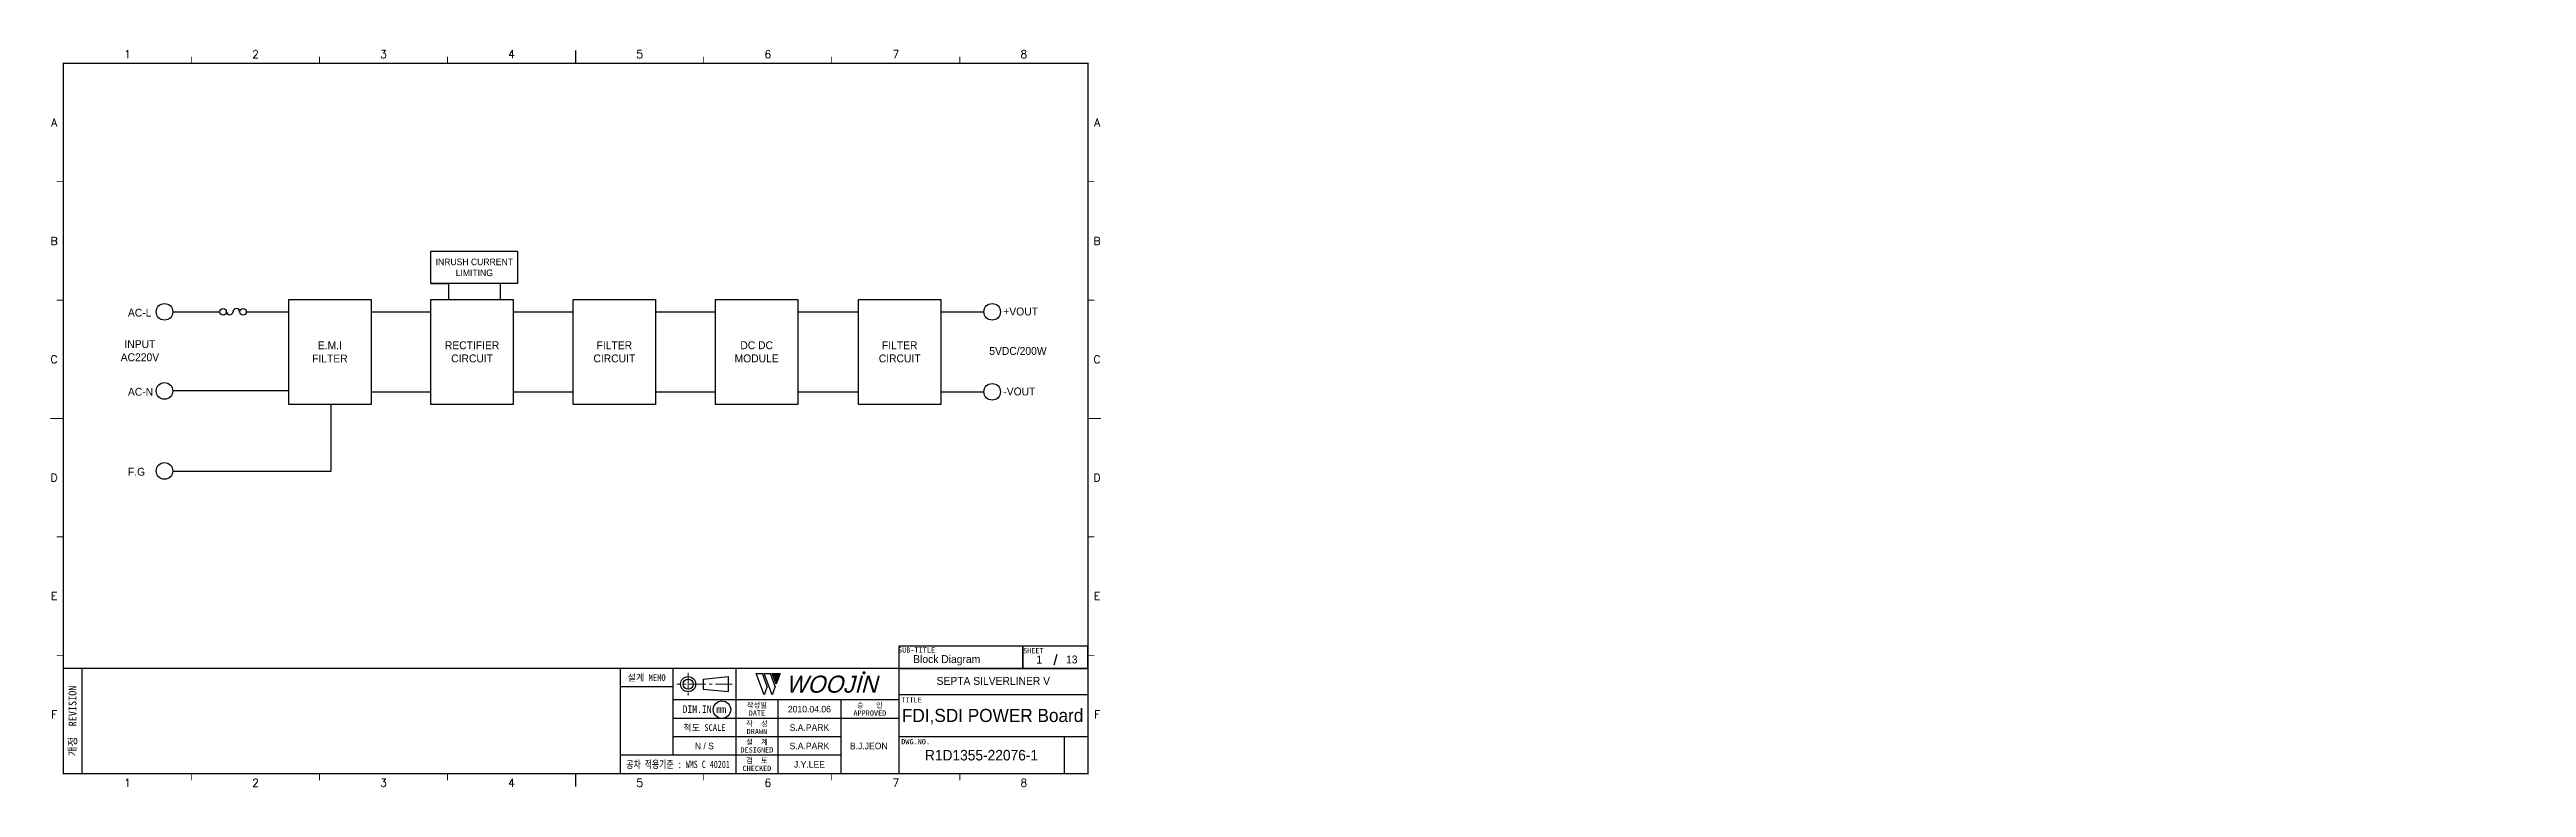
# Model space of a CAD drawing. Extents: x 10 to 953, y 10 to 290.
import ezdxf
from ezdxf.enums import TextEntityAlignment as Align

# ---------------------------------------------------------------- set-up
doc = ezdxf.new("R2010")
doc.units = 0
doc.header["$LTSCALE"] = 5
doc.header["$MEASUREMENT"] = 0
doc.linetypes.add('CENTER', pattern=[2, 1.25, -0.25, 0.25, -0.25])
doc.layers.get('0').update_dxf_attribs({"linetype": 'CONTINUOUS', "lineweight": 25})
doc.layers.add('2', color=2, linetype='CENTER', lineweight=13)
doc.layers.add('6', color=6, linetype='CONTINUOUS', lineweight=13)
for name, color, linetype in [('_______1', 160, 'CONTINUOUS'), ('SHEET', 3, 'CONTINUOUS'), ('문자', 4, 'CONTINUOUS'), ('테두리', 3, 'CONTINUOUS')]:
    doc.layers.add(name, color=color, linetype=linetype)
doc.styles.add('MARK', font='ARLRDBD.TTF')
doc.styles.get("Standard").update_dxf_attribs({"font": 'simplex.shx'})
doc.styles.add('굴림', font='')
doc.styles.add('굴림체', font='')
doc.styles.get('굴림').set_extended_font_data('Gulim')
doc.styles.get('굴림체').set_extended_font_data('GulimChe')

# ---------------------------------------------------------------- blocks, each defined once
blk = doc.blocks.new('B')
at = {"layer": '문자'}
blk.add_hatch(color=7, dxfattribs=at).paths.add_polyline_path([(13.79, 10), (15.31, 6), (16.84, 10)])
at = {"color": 7, "const_width": 0.6}
blk.add_lwpolyline([(48.46, 10.32, 1), (49.06, 10.32, 1)], format="xyb", close=True, dxfattribs=at)
at = {"layer": '문자', "color": 7}
for p, q in [((10.73, 2), (7.68, 10)), ((7.68, 10), (10.09, 10)), ((11.94, 5.16), (10.09, 10)), ((10.73, 10), (13.15, 10)), ((13.79, 2), (10.73, 10)), ((14.99, 5.16), (13.15, 10)), ((13.79, 10), (16.84, 10)), ((15.31, 6), (13.79, 10)), ((16.84, 10), (15.31, 6)), ((11.94, 5.16), (10.73, 2)), ((14.99, 5.16), (13.79, 2))]:
    blk.add_line(p, q, dxfattribs=at)
at = {"layer": '문자', "color": 7, "style": 'MARK', "oblique": 15}
blk.add_text('WOOJIN', height=6.5, dxfattribs=at).set_placement((36.4, 6), align=Align.MIDDLE_CENTER)
blk = doc.blocks.new('C')
at = {"color": 7}
blk.add_line((15, 285), (15, 285), dxfattribs=at)
at = {"layer": '2', "color": 7}
for p, q in [((269.53, 49), (248.48, 49)), ((252.83, 53.35), (252.83, 44.65))]:
    blk.add_line(p, q, dxfattribs=at)
at = {"layer": 'SHEET', "color": 7}
for p, q in [((393.14, 60.3), (392.07, 56.28)), ((22, 55), (22, 15)), ((227, 55), (227, 15)), ((247, 48), (227, 48)), ((247, 55), (247, 22)), ((258.53, 50.9), (268.03, 51.85)), ((258.53, 50.9), (258.53, 47.1)), ((268.03, 51.85), (268.03, 46.15)), ((271, 55), (271, 15)), ((271, 55), (271, 15)), ((333, 55), (333, 15)), ((333, 43), (247, 43)), ((258.53, 47.1), (268.03, 46.15)), ((287, 43), (287, 15)), ((311, 43), (311, 15)), ((405, 45), (333, 45)), ((333, 36), (247, 36)), ((311, 29), (247, 29)), ((405, 29), (333, 29)), ((396, 29), (396, 15)), ((311, 22), (227, 22))]:
    blk.add_line(p, q, dxfattribs=at)
for points in [[(333, 55), (380.19, 55), (380.19, 63.49), (333, 63.49)], [(380.19, 55), (405, 55), (405, 63.49), (380.19, 63.49)]]:
    blk.add_lwpolyline(points, close=True, dxfattribs=at)
for centre, radius in [((252.83, 49), 2.85), ((252.83, 49), 1.9), ((265.7, 39.32), 3.32)]:
    blk.add_circle(centre, radius, dxfattribs=at)
at = {"layer": '테두리', "color": 7}
blk.add_line((405, 285), (405, 15), dxfattribs=at)
for points, const_width in [([(15, 285), (15, 15), (405, 15), (405, 285), (15, 285)], 0.5), ([(63.75, 287.5), (63.75, 285)], 0.3), ([(112.5, 287.5), (112.5, 285)], 0.3), ([(161.25, 287.5), (161.25, 285)], 0.3), ([(210, 290), (210, 285)], 0.5), ([(258.75, 287.5), (258.75, 285)], 0.3), ([(307.5, 287.5), (307.5, 285)], 0.3), ([(356.25, 287.5), (356.25, 285)], 0.3), ([(12.5, 240), (15, 240)], 0.3), ([(407.5, 240), (405, 240)], 0.3), ([(12.5, 195), (15, 195)], 0.3), ([(407.5, 195), (405, 195)], 0.3), ([(10, 150), (15, 150)], 0.5), ([(410, 150), (405, 150)], 0.5), ([(12.5, 105), (15, 105)], 0.3), ([(407.5, 105), (405, 105)], 0.3), ([(12.5, 60), (15, 60)], 0.3), ([(407.5, 60), (405, 60)], 0.3), ([(15, 55), (405, 55)], 0.5), ([(63.75, 12.5), (63.75, 15)], 0.3), ([(112.5, 12.5), (112.5, 15)], 0.3), ([(161.25, 12.5), (161.25, 15)], 0.3), ([(210, 10), (210, 15)], 0.5), ([(258.75, 12.5), (258.75, 15)], 0.3), ([(307.5, 12.5), (307.5, 15)], 0.3), ([(356.25, 12.5), (356.25, 15)], 0.3)]:
    blk.add_lwpolyline(points, dxfattribs=dict(at, const_width=const_width))
at = {"color": 7}
blk.add_blockref('B', (271, 43), dxfattribs=at)
at = {"layer": '문자', "color": 7}
for s, p in [('1', (39.38, 288.5)), ('2', (88.12, 288.5)), ('3', (136.88, 288.5)), ('4', (185.62, 288.5)), ('5', (234.38, 288.5)), ('6', (283.12, 288.5)), ('7', (331.88, 288.5)), ('8', (380.62, 288.5)), ('A', (11.5, 262.5)), ('A', (408.5, 262.5)), ('B', (11.5, 217.5)), ('B', (408.5, 217.5)), ('C', (11.5, 172.5)), ('C', (408.5, 172.5)), ('D', (11.5, 127.5)), ('D', (408.5, 127.5)), ('E', (11.5, 82.5)), ('E', (408.5, 82.5)), ('F', (11.5, 37.5)), ('F', (408.5, 37.5)), ('1', (39.38, 11.5)), ('2', (88.12, 11.5)), ('3', (136.88, 11.5)), ('4', (185.62, 11.5)), ('5', (234.38, 11.5)), ('6', (283.12, 11.5)), ('7', (331.88, 11.5)), ('8', (380.62, 11.5))]:
    blk.add_text(s, height=3, dxfattribs=at).set_placement(p, align=Align.MIDDLE)
at = {"layer": '문자', "color": 7, "style": '굴림체'}
for s, height, p in [('SUB-TITLE', 2, (339.77, 61.98)), ('SHEET', 2, (384.24, 61.74)), ('설계 MEMO', 2.5, (237, 51.5)), ('DIM.IN mm', 2.85, (259, 39.5)), ('작성일', 2, (279, 41)), ('DATE', 2, (279, 38)), ('APPROVED', 2, (322, 38)), ('승   인', 2, (322, 41)), ('척도 SCALE', 2.5, (259, 32.5)), ('작  성', 2, (279, 34)), ('DRAWN', 2, (279, 31)), ('DESIGNED', 2, (279, 24)), ('설  계', 2, (279, 27)), ('검  토', 2, (279, 20)), ('CHECKED', 2, (279, 17))]:
    blk.add_text(s, height=height, dxfattribs=at).set_placement(p, align=Align.MIDDLE_CENTER)
blk.add_text('개정  REVISION', height=3, rotation=90, dxfattribs=at).set_placement((18.5, 35), align=Align.MIDDLE_CENTER)
for s, p in [('TITLE', (333.95, 42.05)), ('DWG.NO.', (333.95, 26.15))]:
    blk.add_text(s, height=2, dxfattribs=at).set_placement(p)
at = {"layer": '문자', "color": 7, "style": '굴림체', "width": 0.75}
blk.add_text('공차 적용기준 : WMS C 40201', height=2.85, dxfattribs=at).set_placement((249, 18.5), align=Align.MIDDLE_CENTER)

msp = doc.modelspace()

# ---------------------------------------------------------------- linework, layer by layer
at = {"layer": '_______1', "color": 7}
for p, q in [((154.94, 213.6), (187.92, 213.6)), ((154.94, 201.28), (154.94, 213.6)), ((187.92, 213.6), (187.92, 201.28)), ((187.92, 201.28), (154.94, 201.28)), ((154.94, 201.28), (161.59, 201.28)), ((161.59, 201.28), (161.59, 195.27)), ((187.92, 201.28), (181.27, 201.28)), ((181.27, 201.28), (181.27, 195.27)), ((56.65, 190.53), (66.15, 190.53)), ((65.82, 190.53), (70.4, 190.53)), ((70.08, 190.53), (74.51, 190.53)), ((84.64, 190.53), (90.03, 190.53)), ((89.71, 190.53), (100.81, 190.53)), ((100.81, 195.27), (132.14, 195.27)), ((100.81, 155.38), (100.81, 195.27)), ((132.14, 195.27), (132.14, 155.38)), ((132.14, 190.53), (154.94, 190.53)), ((154.94, 195.27), (186.27, 195.27)), ((154.94, 155.38), (154.94, 195.27)), ((186.27, 195.27), (186.27, 155.38)), ((186.27, 190.53), (209.07, 190.53)), ((209.07, 195.27), (240.44, 195.27)), ((209.07, 155.38), (209.07, 195.27)), ((240.44, 195.27), (240.44, 155.38)), ((240.44, 190.53), (263.24, 190.53)), ((263.24, 195.27), (294.57, 195.27)), ((263.24, 155.38), (263.24, 195.27)), ((294.57, 195.27), (294.57, 155.38)), ((294.57, 190.53), (317.38, 190.53)), ((317.7, 195.27), (349.07, 195.27)), ((317.7, 155.38), (317.7, 195.27)), ((349.07, 195.27), (349.07, 155.38)), ((349.07, 190.53), (365.38, 190.53)), ((100.81, 160.47), (56.67, 160.47)), ((132.14, 155.38), (100.81, 155.38)), ((116.94, 130.04), (116.94, 155.38)), ((132.14, 160.12), (154.94, 160.12)), ((186.27, 155.38), (154.94, 155.38)), ((186.27, 160.12), (209.07, 160.12)), ((240.44, 155.38), (209.07, 155.38)), ((240.44, 160.12), (263.24, 160.12)), ((294.57, 155.38), (263.24, 155.38)), ((294.57, 160.12), (317.38, 160.12)), ((349.07, 155.38), (317.7, 155.38)), ((349.07, 160.12), (365.38, 160.12)), ((349.54, 160.12), (365.38, 160.12)), ((56.65, 130.04), (116.94, 130.04))]:
    msp.add_line(p, q, dxfattribs=at)
for centre in [(53.52, 190.55), (368.56, 190.55), (53.52, 160.47), (368.56, 160.14), (53.52, 130.06)]:
    msp.add_circle(centre, 3.16, dxfattribs=at)
for points, knots in [([(75.79, 189.32), (76.52, 189.32), (77.04, 189.88), (77.04, 190.57), (77.04, 191.29), (76.52, 191.81), (75.79, 191.81), (75.11, 191.81), (74.55, 191.29), (74.55, 190.57), (74.55, 189.88), (75.11, 189.32), (75.79, 189.32)], [0, 0, 0, 0, 1, 1, 1, 2, 2, 2, 3, 3, 3, 4, 4, 4, 4]), ([(77.12, 190.57), (77.2, 189.92), (77.72, 189.44), (78.37, 189.44), (79.01, 189.44), (79.53, 189.92), (79.61, 190.57)], [0, 0, 0, 0, 1, 1, 1, 2, 2, 2, 2]), ([(82.11, 190.57), (82.11, 191.29), (81.59, 191.81), (80.86, 191.81), (80.18, 191.81), (79.61, 191.29), (79.61, 190.57)], [0, 0, 0, 0, 1, 1, 1, 2, 2, 2, 2]), ([(83.4, 189.32), (84.12, 189.32), (84.64, 189.88), (84.64, 190.57), (84.64, 191.29), (84.12, 191.81), (83.4, 191.81), (82.71, 191.81), (82.15, 191.29), (82.15, 190.57), (82.15, 189.88), (82.71, 189.32), (83.4, 189.32)], [0, 0, 0, 0, 1, 1, 1, 2, 2, 2, 3, 3, 3, 4, 4, 4, 4])]:
    msp.add_open_spline(points, degree=3, knots=knots, dxfattribs=at)

# ---------------------------------------------------------------- block references
msp.add_blockref('C', (0, 0))

# ---------------------------------------------------------------- texts
at = {"style": '굴림'}
for s, height, p in [('Block Diagram', 3, (351.26, 58.53)), ('1', 3, (386.46, 58.33)), ('13', 3, (398.85, 58.38)), ('SEPTA SILVERLINER V', 3, (369, 50.24)), ('2010.04.06', 2.5, (299, 39.5)), ('FDI,SDI POWER Board', 5, (368.73, 37.11)), ('S.A.PARK', 2.5, (299, 32.5)), ('N / S', 2.5, (259, 25.5)), ('S.A.PARK', 2.5, (299, 25.5)), ('J.Y.LEE', 2.5, (299, 18.5)), ('B.J.JEON', 2.5, (321.59, 25.5)), ('R1D1355-22076-1', 4, (364.5, 22))]:
    msp.add_text(s, height=height, dxfattribs=at).set_placement(p, align=Align.MIDDLE_CENTER)
for s, width, insert, char_height, attachment_point in [('INRUSH CURRENT LIMITING', 40.5083, (171.43, 207.44), 2.5, 5), ('AC-L', 18.9647, (39.59, 191.74), 3, 1), ('+VOUT', 18.9647, (372.8, 192.18), 3, 1), ('INPUT\\PAC220V', 18.9647, (44.15, 179.78), 3, 2), ('E.M.I\\PFILTER', 31.3289, (116.47, 175.33), 3, 5), ('RECTIFIER\\PCIRCUIT', 31.3289, (170.6, 175.33), 3, 5), ('FILTER\\PCIRCUIT', 31.3289, (224.74, 175.33), 3, 5), ('DC DC\\PMODULE', 31.3289, (278.91, 175.33), 3, 5), ('FILTER\\PCIRCUIT', 31.3289, (333.36, 175.33), 3, 5), ('5VDC/200W', 18.9647, (367.46, 177.18), 3, 1), ('AC-N', 18.9647, (39.59, 161.65), 3, 1), ('-VOUT', 18.9647, (372.8, 161.78), 3, 1), ('F.G', 18.9647, (39.59, 131.25), 3, 1)]:
    msp.add_mtext_dynamic_manual_height_columns(s, width=width, gutter_width=15, heights=[0], dxfattribs=dict(at, insert=insert, char_height=char_height, attachment_point=attachment_point))
at = {"layer": '6', "char_height": 3.5278, "width": 39.2183, "attachment_point": 4}
for insert in [(295.11, 181.28), (295.11, 173.63)]:
    msp.add_mtext('{\\fﾱﾼﾸﾲ|b0|i0|c129;\\C7;', dxfattribs=dict(at, insert=insert))
at = {"layer": '6', "color": 4, "char_height": 3, "attachment_point": 4, "style": '굴림체'}
for insert, width in [((905.28, 137.42), 36.962), ((952.58, 106.26), 52.2944), ((952.58, 102.14), 52.2944), ((573.67, 73.54), 36.962)]:
    msp.add_mtext('{\\fﾱﾼﾸﾲ|b0|i0|c129;\\C7;', dxfattribs=dict(at, insert=insert, width=width))

doc.saveas('drawing.dxf')
